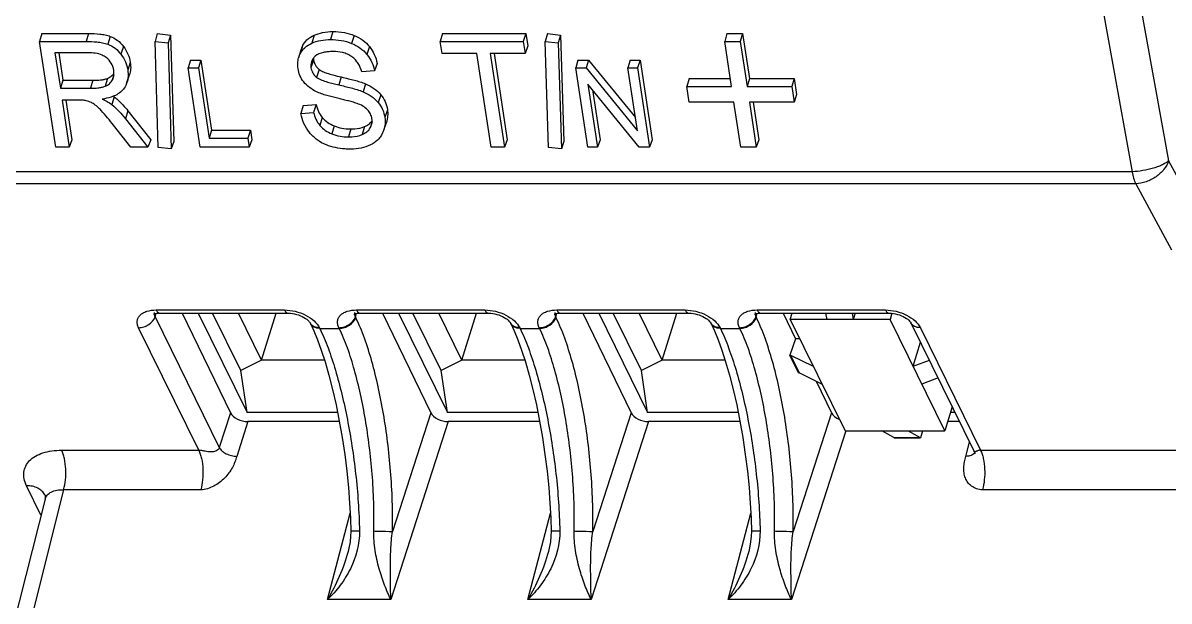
# Model space of a CAD drawing. Header units: millimetres. Extents: x 179 to 1020, y 292 to 886.
# Drawn here: x 798.08 to 824.85, y 554.68 to 568.19 of the extents above; entities that cross this region are included whole.
import ezdxf

# ---------------------------------------------------------------- set-up
doc = ezdxf.new("R2010")
doc.units = ezdxf.units.MM
doc.layers.add('TJ952-02-4P-T2SOLIDLINE', color=7, linetype='Continuous')
doc.layers.add('VF-51-P002SOLIDLINE', color=7, linetype='Continuous')

msp = doc.modelspace()

# ---------------------------------------------------------------- linework, layer by layer
at = {"layer": 'TJ952-02-4P-T2SOLIDLINE', "linetype": 'Continuous'}
for p, q in [((802.171, 561.411), (803.313, 559.084)), ((803.166, 560.066), (802.505, 561.411)), ((803.651, 560.311), (803.111, 561.411)), ((803.651, 560.311), (803.991, 561.411)), ((806.85, 561.411), (807.992, 559.084)), ((807.845, 560.066), (807.184, 561.411)), ((808.33, 560.311), (807.79, 561.411)), ((808.33, 560.311), (808.67, 561.411)), ((811.529, 561.411), (812.671, 559.084)), ((812.524, 560.066), (811.863, 561.411)), ((813.009, 560.311), (812.469, 561.411)), ((813.009, 560.311), (813.349, 561.411)), ((803.651, 560.311), (803.166, 560.066)), ((805.122, 560.311), (803.651, 560.311)), ((808.33, 560.311), (807.845, 560.066)), ((809.801, 560.311), (808.33, 560.311)), ((813.009, 560.311), (812.524, 560.066)), ((814.48, 560.311), (813.009, 560.311)), ((803.313, 559.084), (803.166, 560.066)), ((807.992, 559.084), (807.845, 560.066)), ((812.671, 559.084), (812.524, 560.066)), ((805.429, 559.084), (803.313, 559.084)), ((810.108, 559.084), (807.992, 559.084)), ((814.787, 559.084), (812.671, 559.084)), ((819.852, 559.084), (819.745, 559.084))]:
    msp.add_line(p, q, dxfattribs=at)
at = {"layer": 'VF-51-P002SOLIDLINE', "linetype": 'Continuous'}
for p, q in [((824.15, 568.76), (824.839, 564.971)), ((823.302, 568.503), (823.991, 564.714)), ((798.52, 567.945), (798.468, 567.759)), ((798.52, 567.945), (799.609, 567.945)), ((799.609, 567.945), (799.554, 567.759)), ((800.119, 567.877), (800.062, 567.692)), ((801.216, 567.945), (801.164, 567.759)), ((801.216, 567.945), (801.527, 567.907)), ((801.527, 567.907), (801.467, 567.722)), ((801.527, 567.907), (801.603, 565.423)), ((804.88, 567.902), (804.826, 567.717)), ((805.317, 567.988), (805.262, 567.802)), ((805.812, 567.898), (805.755, 567.712)), ((807.878, 567.945), (807.826, 567.759)), ((807.878, 567.945), (809.825, 567.945)), ((809.825, 567.945), (809.766, 567.759)), ((809.825, 567.945), (809.869, 567.652)), ((810.329, 567.945), (810.276, 567.759)), ((810.329, 567.945), (810.639, 567.907)), ((810.639, 567.907), (810.579, 567.722)), ((810.639, 567.907), (810.715, 565.423)), ((814.522, 567.945), (814.47, 567.759)), ((814.522, 567.945), (814.89, 567.945)), ((814.89, 567.945), (814.831, 567.759)), ((814.89, 567.945), (815.051, 566.889)), ((798.844, 565.284), (798.468, 567.759)), ((798.468, 567.759), (799.554, 567.759)), ((800.427, 567.641), (800.368, 567.457)), ((801.24, 565.283), (801.164, 567.759)), ((801.164, 567.759), (801.467, 567.722)), ((801.467, 567.722), (801.543, 565.246)), ((804.609, 567.654), (804.557, 567.47)), ((806.173, 567.636), (806.114, 567.452)), ((807.869, 567.475), (807.826, 567.759)), ((807.826, 567.759), (809.766, 567.759)), ((809.766, 567.759), (809.809, 567.475)), ((809.869, 567.652), (809.809, 567.475)), ((810.352, 565.283), (810.276, 567.759)), ((810.276, 567.759), (810.579, 567.722)), ((810.579, 567.722), (810.655, 565.246)), ((814.631, 566.704), (814.47, 567.759)), ((814.47, 567.759), (814.831, 567.759)), ((814.831, 567.759), (814.992, 566.704)), ((798.826, 567.494), (798.952, 566.663)), ((799.607, 567.494), (798.826, 567.494)), ((798.914, 567.494), (799.012, 566.849)), ((801.991, 567.324), (801.94, 567.138)), ((801.991, 567.324), (802.235, 567.324)), ((802.235, 567.324), (802.176, 567.138)), ((802.235, 567.324), (802.485, 565.681)), ((804.571, 567.556), (804.519, 567.372)), ((804.867, 567.325), (804.807, 567.144)), ((808.679, 567.475), (807.869, 567.475)), ((809.012, 565.284), (808.679, 567.475)), ((808.996, 567.475), (809.329, 565.284)), ((809.809, 567.475), (808.996, 567.475)), ((809.084, 567.475), (809.39, 565.461)), ((811.042, 567.324), (810.991, 567.138)), ((811.042, 567.324), (811.293, 567.324)), ((811.293, 567.324), (811.235, 567.138)), ((811.293, 567.324), (812.384, 565.982)), ((812.26, 567.324), (812.208, 567.138)), ((812.26, 567.324), (812.494, 567.324)), ((812.494, 567.324), (812.435, 567.138)), ((812.494, 567.324), (812.777, 565.461)), ((800.586, 567.267), (800.527, 567.086)), ((802.222, 565.284), (801.94, 567.138)), ((801.94, 567.138), (802.176, 567.138)), ((802.176, 567.138), (802.426, 565.495)), ((804.996, 567.104), (804.938, 566.919)), ((806.293, 567.068), (805.992, 567.045)), ((806.353, 567.245), (806.293, 567.068)), ((811.273, 565.284), (810.991, 567.138)), ((810.991, 567.138), (811.235, 567.138)), ((811.235, 567.138), (812.432, 565.667)), ((812.432, 565.667), (812.208, 567.138)), ((812.208, 567.138), (812.435, 567.138)), ((812.435, 567.138), (812.716, 565.284)), ((799.012, 566.849), (798.952, 566.663)), ((799.012, 566.849), (799.71, 566.849)), ((799.71, 566.849), (799.655, 566.663)), ((800.052, 566.894), (799.997, 566.709)), ((800.201, 566.978), (800.167, 566.86)), ((800.508, 566.796), (800.567, 566.975)), ((805.512, 566.927), (805.456, 566.741)), ((813.638, 566.889), (813.587, 566.704)), ((813.638, 566.889), (814.602, 566.889)), ((815.051, 566.889), (814.992, 566.704)), ((815.051, 566.889), (816.095, 566.889)), ((816.095, 566.889), (816.035, 566.704)), ((816.095, 566.889), (816.151, 566.517)), ((798.952, 566.663), (799.655, 566.663)), ((806.08, 566.768), (806.023, 566.582)), ((806.435, 566.514), (806.377, 566.33)), ((812.472, 565.284), (811.275, 566.756)), ((811.275, 566.756), (811.499, 565.284)), ((811.382, 566.624), (811.559, 565.461)), ((813.642, 566.34), (813.587, 566.704)), ((813.587, 566.704), (814.631, 566.704)), ((814.992, 566.704), (816.035, 566.704)), ((816.035, 566.704), (816.091, 566.34)), ((816.151, 566.517), (816.091, 566.34)), ((798.994, 566.387), (799.162, 565.284)), ((799.375, 566.387), (798.994, 566.387)), ((799.082, 566.387), (799.222, 565.461)), ((800.212, 566.467), (800.154, 566.282)), ((804.622, 566.259), (804.57, 566.074)), ((804.622, 566.259), (804.924, 566.286)), ((804.924, 566.286), (804.866, 566.1)), ((814.686, 566.34), (813.642, 566.34)), ((814.846, 565.284), (814.686, 566.34)), ((815.047, 566.34), (815.207, 565.284)), ((816.091, 566.34), (815.047, 566.34)), ((815.134, 566.34), (815.268, 565.461)), ((800.532, 566.137), (800.473, 565.953)), ((800.532, 566.137), (801.062, 565.461)), ((804.57, 566.074), (804.866, 566.1)), ((805.071, 565.979), (805.013, 565.795)), ((806.592, 566.162), (806.532, 565.981)), ((800.598, 565.284), (800.196, 565.799)), ((800.473, 565.953), (800.998, 565.284)), ((805.349, 565.786), (805.292, 565.6)), ((805.737, 565.713), (805.681, 565.528)), ((806.056, 565.77), (806.002, 565.584)), ((806.233, 565.883), (806.192, 565.738)), ((806.508, 565.688), (806.568, 565.867)), ((799.222, 565.461), (799.162, 565.284)), ((801.062, 565.461), (800.998, 565.284)), ((802.485, 565.681), (802.426, 565.495)), ((802.426, 565.495), (803.333, 565.495)), ((802.485, 565.681), (803.392, 565.681)), ((803.392, 565.681), (803.333, 565.495)), ((803.333, 565.495), (803.365, 565.284)), ((803.426, 565.461), (803.365, 565.284)), ((803.392, 565.681), (803.426, 565.461)), ((809.39, 565.461), (809.329, 565.284)), ((811.559, 565.461), (811.499, 565.284)), ((812.777, 565.461), (812.716, 565.284)), ((815.268, 565.461), (815.207, 565.284)), ((799.162, 565.284), (798.844, 565.284)), ((800.998, 565.284), (800.598, 565.284)), ((801.543, 565.246), (801.24, 565.283)), ((801.603, 565.423), (801.543, 565.246)), ((803.365, 565.284), (802.222, 565.284)), ((809.329, 565.284), (809.012, 565.284)), ((810.655, 565.246), (810.352, 565.283)), ((810.715, 565.423), (810.655, 565.246)), ((811.499, 565.284), (811.273, 565.284)), ((812.716, 565.284), (812.472, 565.284)), ((815.207, 565.284), (814.846, 565.284)), ((824.839, 564.971), (825.685, 563.41)), ((823.991, 564.714), (792.259, 564.714)), ((824.071, 564.434), (792.551, 564.434)), ((824.071, 564.434), (824.91, 562.888)), ((801.19, 561.483), (804.186, 561.483)), ((805.869, 561.483), (808.865, 561.483)), ((810.548, 561.483), (813.544, 561.483)), ((815.227, 561.483), (818.223, 561.483)), ((801.165, 561.323), (801.194, 561.405)), ((801.165, 561.323), (802.664, 558.269)), ((801.271, 561.411), (804.267, 561.411)), ((801.797, 561.411), (802.927, 559.082)), ((804.785, 561.183), (804.793, 561.168)), ((805.844, 561.323), (805.873, 561.405)), ((805.852, 561.308), (805.844, 561.323)), ((805.95, 561.411), (808.946, 561.411)), ((806.476, 561.411), (807.606, 559.082)), ((809.464, 561.183), (809.472, 561.168)), ((810.523, 561.323), (810.552, 561.405)), ((810.531, 561.308), (810.523, 561.323)), ((810.629, 561.411), (813.625, 561.411)), ((811.155, 561.411), (812.285, 559.082)), ((814.143, 561.183), (814.151, 561.168)), ((815.202, 561.323), (815.231, 561.405)), ((815.21, 561.308), (815.202, 561.323)), ((815.308, 561.411), (818.304, 561.411)), ((815.834, 561.411), (816.125, 560.811)), ((816.002, 561.263), (816.048, 561.411)), ((816.002, 561.263), (817.281, 558.656)), ((818.334, 561.263), (816.002, 561.263)), ((816.861, 561.263), (816.834, 561.411)), ((817.448, 561.411), (817.475, 561.263)), ((817.521, 561.411), (817.475, 561.263)), ((818.378, 561.406), (818.334, 561.263)), ((819.613, 558.656), (818.334, 561.263)), ((818.822, 561.183), (820.299, 558.173)), ((802.185, 558.206), (800.78, 561.069)), ((805.004, 561.069), (805.011, 561.053)), ((805.011, 561.053), (805.466, 561.053)), ((805.466, 561.053), (805.459, 561.069)), ((809.683, 561.069), (809.69, 561.053)), ((809.69, 561.053), (810.145, 561.053)), ((810.145, 561.053), (810.138, 561.069)), ((814.362, 561.069), (814.369, 561.053)), ((814.369, 561.053), (814.824, 561.053)), ((814.824, 561.053), (814.817, 561.069)), ((819.041, 561.069), (820.446, 558.206)), ((816.125, 560.811), (815.994, 560.428)), ((816.223, 560.811), (816.125, 560.811)), ((818.871, 560.167), (819.045, 560.729)), ((816.198, 560.013), (815.994, 560.428)), ((816.006, 560.428), (815.994, 560.428)), ((816.006, 560.428), (816.21, 560.013)), ((816.006, 560.428), (816.54, 560.167)), ((818.871, 560.167), (819.251, 560.309)), ((816.198, 560.013), (816.21, 560.013)), ((816.743, 559.752), (816.21, 560.013)), ((816.606, 559.819), (816.964, 559.082)), ((819.454, 559.895), (819.075, 559.752)), ((802.927, 559.082), (802.664, 558.269)), ((807.606, 559.082), (806.71, 556.309)), ((812.285, 559.082), (811.389, 556.309)), ((816.964, 559.082), (816.068, 556.309)), ((819.786, 559.218), (819.613, 558.656)), ((803.335, 558.874), (803.073, 558.062)), ((805.471, 558.874), (803.335, 558.874)), ((808.014, 558.874), (806.671, 554.715)), ((810.15, 558.874), (808.014, 558.874)), ((812.693, 558.874), (811.35, 554.715)), ((814.829, 558.874), (812.693, 558.874)), ((819.955, 558.874), (819.68, 558.874)), ((817.302, 558.656), (816.029, 554.715)), ((817.281, 558.656), (819.613, 558.656)), ((818.424, 558.503), (818.14, 558.656)), ((818.424, 558.503), (819.038, 558.503)), ((818.424, 558.503), (818.428, 558.495)), ((818.428, 558.495), (819.042, 558.495)), ((818.754, 558.656), (819.038, 558.503)), ((819.042, 558.495), (819.038, 558.503)), ((819.089, 558.656), (819.042, 558.495)), ((820.106, 558.062), (820.192, 558.391)), ((798.983, 558.206), (802.185, 558.206)), ((820.446, 558.206), (827.208, 558.206)), ((799.029, 557.283), (797.18, 549.962)), ((798.5, 556.688), (798.161, 557.377)), ((802.231, 557.283), (799.029, 557.283)), ((827.254, 557.283), (820.492, 557.283)), ((798.594, 557.063), (796.741, 549.725)), ((805.19, 554.715), (805.721, 556.736)), ((809.869, 554.715), (810.4, 556.736)), ((814.548, 554.715), (815.079, 556.736)), ((806.671, 554.715), (805.19, 554.715)), ((811.35, 554.715), (809.869, 554.715)), ((816.029, 554.715), (814.548, 554.715))]:
    msp.add_line(p, q, dxfattribs=at)
for points in [[(801.131, 561.386), (801.13, 561.385), (801.13, 561.386), (801.136, 561.389), (801.148, 561.394), (801.165, 561.399), (801.188, 561.404), (801.215, 561.408), (801.249, 561.411), (801.271, 561.411)], [(804.267, 561.411), (804.287, 561.411), (804.329, 561.408), (804.374, 561.402), (804.421, 561.393), (804.469, 561.381), (804.516, 561.366), (804.561, 561.348), (804.604, 561.329), (804.643, 561.308), (804.678, 561.286), (804.708, 561.265), (804.733, 561.244), (804.753, 561.225), (804.768, 561.209), (804.778, 561.196), (804.784, 561.186), (804.785, 561.183)], [(804.793, 561.168), (804.871, 560.998), (804.958, 560.787), (805.046, 560.545), (805.135, 560.27), (805.224, 559.963), (805.311, 559.626), (805.393, 559.264), (805.468, 558.887), (805.536, 558.5), (805.594, 558.108), (805.643, 557.718), (805.681, 557.336), (805.709, 556.966), (805.727, 556.616), (805.735, 556.31)], [(805.81, 561.386), (805.809, 561.385), (805.809, 561.386), (805.815, 561.389), (805.827, 561.394), (805.844, 561.399), (805.867, 561.404), (805.894, 561.408), (805.928, 561.411), (805.95, 561.411)], [(808.946, 561.411), (808.966, 561.411), (809.008, 561.408), (809.053, 561.402), (809.1, 561.393), (809.148, 561.381), (809.195, 561.366), (809.24, 561.348), (809.283, 561.329), (809.322, 561.308), (809.357, 561.286), (809.387, 561.265), (809.412, 561.244), (809.432, 561.225), (809.447, 561.209), (809.457, 561.196), (809.462, 561.186), (809.464, 561.183)], [(809.472, 561.168), (809.55, 560.998), (809.637, 560.787), (809.725, 560.545), (809.814, 560.27), (809.903, 559.963), (809.99, 559.626), (810.072, 559.264), (810.147, 558.887), (810.215, 558.5), (810.273, 558.108), (810.321, 557.718), (810.36, 557.336), (810.388, 556.966), (810.406, 556.616), (810.414, 556.31)], [(810.489, 561.386), (810.488, 561.385), (810.488, 561.386), (810.494, 561.389), (810.506, 561.394), (810.523, 561.399), (810.546, 561.404), (810.573, 561.408), (810.607, 561.411), (810.629, 561.411)], [(813.625, 561.411), (813.645, 561.411), (813.687, 561.408), (813.732, 561.402), (813.779, 561.393), (813.827, 561.381), (813.874, 561.366), (813.919, 561.348), (813.962, 561.329), (814.001, 561.308), (814.036, 561.286), (814.066, 561.265), (814.091, 561.244), (814.111, 561.225), (814.126, 561.209), (814.136, 561.196), (814.141, 561.186), (814.143, 561.183)], [(814.151, 561.168), (814.229, 560.998), (814.316, 560.787), (814.404, 560.545), (814.493, 560.27), (814.582, 559.963), (814.669, 559.626), (814.751, 559.264), (814.826, 558.887), (814.894, 558.5), (814.952, 558.108), (815, 557.718), (815.039, 557.336), (815.067, 556.966), (815.085, 556.616), (815.093, 556.31)], [(815.168, 561.386), (815.167, 561.385), (815.167, 561.386), (815.173, 561.389), (815.185, 561.394), (815.202, 561.399), (815.225, 561.404), (815.252, 561.408), (815.286, 561.411), (815.308, 561.411)], [(818.304, 561.411), (818.324, 561.411), (818.366, 561.408), (818.411, 561.402), (818.458, 561.393), (818.506, 561.381), (818.553, 561.366), (818.598, 561.348), (818.641, 561.329), (818.68, 561.308), (818.715, 561.286), (818.745, 561.265), (818.77, 561.244), (818.79, 561.225), (818.805, 561.209), (818.815, 561.196), (818.82, 561.186), (818.822, 561.183)], [(820.299, 558.173), (820.303, 558.166), (820.309, 558.149), (820.313, 558.136), (820.315, 558.127), (820.315, 558.124)], [(798.596, 557.154), (798.597, 557.153), (798.598, 557.146), (798.6, 557.131), (798.601, 557.11), (798.599, 557.084), (798.594, 557.063)], [(805.735, 556.31), (805.733, 556.201), (805.719, 556.064), (805.693, 555.919), (805.674, 555.842)], [(810.414, 556.31), (810.412, 556.201), (810.398, 556.064), (810.372, 555.919), (810.353, 555.842)], [(815.093, 556.31), (815.091, 556.201), (815.077, 556.064), (815.051, 555.919), (815.032, 555.842)]]:
    msp.add_lwpolyline(points, dxfattribs=at)
for centre, radius, start, end in [((805.126, 567.396), 0.578, 153.526, 163.9743), ((799.846, 567.018), 0.359, 333.8375, 343.9995), ((799.885, 566.064), 0.518, 50.955, 53.292), ((805.896, 565.892), 0.646, 334.0501, 341.5564), ((804.942, 561.261), 0.175, 206.1698, 216.496), ((809.621, 561.261), 0.175, 206.1698, 216.496), ((814.3, 561.261), 0.175, 206.1698, 216.496), ((820.209, 558.212), 0.121, 321.4626, 327.258), ((798.287, 556.996), 0.347, 26.7823, 28.3891)]:
    msp.add_arc(centre, radius, start, end, dxfattribs=at)
for centre, end_param in [((803.234, 559.082), -1.074849), ((807.913, 559.082), -1.074849), ((812.592, 559.082), -1.074849), ((817.271, 559.082), -1.776492)]:
    msp.add_ellipse(centre, major_axis=(0.318, -0.099), ratio=0.576755, start_param=-2.64496, end_param=end_param, dxfattribs=at)
for points, knots in [([(799.609, 567.945), (799.698, 567.945), (799.829, 567.94), (799.999, 567.913), (800.079, 567.892), (800.119, 567.877)], [0, 0, 0, 0, 0.519009, 0.757469, 1, 1, 1, 1]), ([(800.119, 567.877), (800.177, 567.856), (800.294, 567.792), (800.385, 567.696), (800.427, 567.641)], [0, 0, 0, 0, 0.476619, 1, 1, 1, 1]), ([(804.609, 567.654), (804.635, 567.706), (804.711, 567.808), (804.82, 567.875), (804.88, 567.902)], [0, 0, 0, 0, 0.468551, 1, 1, 1, 1]), ([(804.88, 567.902), (804.943, 567.931), (805.087, 567.975), (805.237, 567.988), (805.317, 567.988)], [0, 0, 0, 0, 0.459348, 1, 1, 1, 1]), ([(805.317, 567.988), (805.408, 567.988), (805.577, 567.973), (805.74, 567.927), (805.812, 567.898)], [0, 0, 0, 0, 0.539328, 1, 1, 1, 1]), ([(805.812, 567.898), (805.885, 567.868), (806.019, 567.797), (806.129, 567.692), (806.173, 567.636)], [0, 0, 0, 0, 0.526975, 1, 1, 1, 1]), ([(799.554, 567.759), (799.638, 567.759), (799.766, 567.754), (799.936, 567.729), (800.021, 567.707), (800.062, 567.692)], [0, 0, 0, 0, 0.493923, 0.744869, 1, 1, 1, 1]), ([(800.062, 567.692), (800.122, 567.67), (800.238, 567.605), (800.328, 567.509), (800.368, 567.457)], [0, 0, 0, 0, 0.496393, 1, 1, 1, 1]), ([(800.427, 567.641), (800.468, 567.586), (800.538, 567.467), (800.576, 567.334), (800.586, 567.267)], [0, 0, 0, 0, 0.505494, 1, 1, 1, 1]), ([(804.557, 567.47), (804.57, 567.497), (804.603, 567.551), (804.688, 567.642), (804.769, 567.691), (804.826, 567.717)], [0, 0, 0, 0, 0.250721, 0.499799, 1, 1, 1, 1]), ([(804.826, 567.717), (804.893, 567.747), (805.037, 567.79), (805.187, 567.802), (805.262, 567.802)], [0, 0, 0, 0, 0.492865, 1, 1, 1, 1]), ([(805.262, 567.802), (805.345, 567.802), (805.513, 567.789), (805.676, 567.744), (805.755, 567.712)], [0, 0, 0, 0, 0.493088, 1, 1, 1, 1]), ([(805.755, 567.712), (805.824, 567.685), (805.957, 567.615), (806.067, 567.511), (806.114, 567.452)], [0, 0, 0, 0, 0.496768, 1, 1, 1, 1]), ([(806.173, 567.636), (806.217, 567.581), (806.295, 567.457), (806.339, 567.318), (806.353, 567.245)], [0, 0, 0, 0, 0.490122, 1, 1, 1, 1]), ([(800.025, 567.379), (799.996, 567.402), (799.914, 567.449), (799.77, 567.487), (799.661, 567.494), (799.607, 567.494)], [0, 0, 0, 0, 0.25837, 0.634424, 1, 1, 1, 1]), ([(800.199, 567.086), (800.191, 567.142), (800.152, 567.255), (800.071, 567.342), (800.025, 567.379)], [0, 0, 0, 0, 0.492101, 1, 1, 1, 1]), ([(800.368, 567.457), (800.409, 567.402), (800.479, 567.284), (800.517, 567.152), (800.527, 567.086)], [0, 0, 0, 0, 0.507289, 1, 1, 1, 1]), ([(804.505, 567.122), (804.498, 567.164), (804.493, 567.249), (804.507, 567.332), (804.519, 567.372)], [0, 0, 0, 0, 0.507984, 1, 1, 1, 1]), ([(804.519, 567.372), (804.521, 567.381), (804.531, 567.414), (804.545, 567.446), (804.557, 567.47)], [0, 0, 0, 0, 0.251953, 1, 1, 1, 1]), ([(804.902, 567.41), (804.884, 567.393), (804.849, 567.354), (804.825, 567.307), (804.817, 567.283)], [0, 0, 0, 0, 0.497059, 1, 1, 1, 1]), ([(804.863, 567.367), (804.863, 567.363), (804.864, 567.349), (804.865, 567.335), (804.867, 567.325)], [0, 0, 0, 0, 0.24288, 1, 1, 1, 1]), ([(804.867, 567.325), (804.873, 567.282), (804.902, 567.197), (804.962, 567.131), (804.996, 567.104)], [0, 0, 0, 0, 0.498489, 1, 1, 1, 1]), ([(805.318, 567.521), (805.281, 567.521), (805.206, 567.518), (805.062, 567.498), (804.955, 567.458), (804.902, 567.41)], [0, 0, 0, 0, 0.258188, 0.512395, 1, 1, 1, 1]), ([(805.766, 567.399), (805.733, 567.423), (805.662, 567.463), (805.512, 567.511), (805.395, 567.521), (805.318, 567.521)], [0, 0, 0, 0, 0.258124, 0.510694, 1, 1, 1, 1]), ([(805.992, 567.045), (805.974, 567.113), (805.934, 567.214), (805.849, 567.329), (805.795, 567.378), (805.766, 567.399)], [0, 0, 0, 0, 0.493568, 0.7464, 1, 1, 1, 1]), ([(806.114, 567.452), (806.159, 567.396), (806.235, 567.274), (806.279, 567.137), (806.293, 567.068)], [0, 0, 0, 0, 0.50646, 1, 1, 1, 1]), ([(800.19, 566.919), (800.198, 566.945), (800.207, 567.001), (800.203, 567.058), (800.199, 567.086)], [0, 0, 0, 0, 0.491975, 1, 1, 1, 1]), ([(800.527, 567.086), (800.534, 567.037), (800.54, 566.939), (800.523, 566.841), (800.508, 566.796)], [0, 0, 0, 0, 0.508831, 1, 1, 1, 1]), ([(800.586, 567.267), (800.594, 567.215), (800.6, 567.116), (800.582, 567.018), (800.567, 566.975)], [0, 0, 0, 0, 0.535665, 1, 1, 1, 1]), ([(804.636, 566.814), (804.601, 566.859), (804.543, 566.957), (804.513, 567.067), (804.505, 567.122)], [0, 0, 0, 0, 0.507378, 1, 1, 1, 1]), ([(804.817, 567.283), (804.81, 567.261), (804.801, 567.214), (804.804, 567.167), (804.807, 567.144)], [0, 0, 0, 0, 0.491242, 1, 1, 1, 1]), ([(804.807, 567.144), (804.814, 567.101), (804.842, 567.015), (804.903, 566.947), (804.938, 566.919)], [0, 0, 0, 0, 0.492047, 1, 1, 1, 1]), ([(804.996, 567.104), (805.007, 567.095), (805.034, 567.078), (805.094, 567.047), (805.191, 567.011), (805.336, 566.968), (805.448, 566.941), (805.512, 566.927)], [0, 0, 0, 0, 0.081551, 0.171197, 0.37161, 0.641494, 1, 1, 1, 1]), ([(799.71, 566.849), (799.771, 566.849), (799.86, 566.852), (799.974, 566.87), (800.026, 566.885), (800.052, 566.894)], [0, 0, 0, 0, 0.527657, 0.765691, 1, 1, 1, 1]), ([(799.997, 566.709), (800.034, 566.723), (800.102, 566.762), (800.15, 566.825), (800.167, 566.86)], [0, 0, 0, 0, 0.501751, 1, 1, 1, 1]), ([(800.052, 566.894), (800.083, 566.907), (800.142, 566.939), (800.187, 566.988), (800.204, 567.015)], [0, 0, 0, 0, 0.519623, 1, 1, 1, 1]), ([(800.508, 566.796), (800.503, 566.782), (800.483, 566.728), (800.452, 566.677), (800.426, 566.643)], [0, 0, 0, 0, 0.253065, 1, 1, 1, 1]), ([(804.932, 566.584), (804.876, 566.612), (804.767, 566.676), (804.675, 566.764), (804.636, 566.814)], [0, 0, 0, 0, 0.498019, 1, 1, 1, 1]), ([(804.938, 566.919), (804.956, 566.905), (804.997, 566.881), (805.082, 566.844), (805.191, 566.808), (805.323, 566.772), (805.412, 566.751), (805.456, 566.741)], [0, 0, 0, 0, 0.128026, 0.254573, 0.504855, 0.75306, 1, 1, 1, 1]), ([(805.512, 566.927), (805.569, 566.914), (805.672, 566.89), (805.819, 566.853), (805.952, 566.815), (806.038, 566.786), (806.08, 566.768)], [0, 0, 0, 0, 0.295456, 0.537616, 0.767747, 1, 1, 1, 1]), ([(799.655, 566.663), (799.713, 566.663), (799.801, 566.666), (799.915, 566.684), (799.971, 566.699), (799.997, 566.709)], [0, 0, 0, 0, 0.505815, 0.754918, 1, 1, 1, 1]), ([(800.426, 566.643), (800.398, 566.608), (800.33, 566.544), (800.248, 566.501), (800.206, 566.483)], [0, 0, 0, 0, 0.497172, 1, 1, 1, 1]), ([(805.429, 566.429), (805.345, 566.449), (805.219, 566.48), (805.053, 566.533), (804.972, 566.565), (804.932, 566.584)], [0, 0, 0, 0, 0.496793, 0.747171, 1, 1, 1, 1]), ([(805.456, 566.741), (805.504, 566.73), (805.599, 566.709), (805.742, 566.673), (805.884, 566.633), (805.978, 566.602), (806.023, 566.582)], [0, 0, 0, 0, 0.248401, 0.497481, 0.747657, 1, 1, 1, 1]), ([(806.023, 566.582), (806.09, 566.553), (806.219, 566.485), (806.33, 566.387), (806.377, 566.33)], [0, 0, 0, 0, 0.497205, 1, 1, 1, 1]), ([(806.08, 566.768), (806.148, 566.738), (806.278, 566.669), (806.39, 566.57), (806.435, 566.514)], [0, 0, 0, 0, 0.507541, 1, 1, 1, 1]), ([(806.435, 566.514), (806.476, 566.465), (806.545, 566.354), (806.582, 566.228), (806.592, 566.162)], [0, 0, 0, 0, 0.491831, 1, 1, 1, 1]), ([(799.558, 566.373), (799.543, 566.377), (799.513, 566.381), (799.451, 566.386), (799.405, 566.387), (799.375, 566.387)], [0, 0, 0, 0, 0.253265, 0.503638, 1, 1, 1, 1]), ([(799.717, 566.308), (799.704, 566.315), (799.654, 566.343), (799.6, 566.364), (799.558, 566.373)], [0, 0, 0, 0, 0.25362, 1, 1, 1, 1]), ([(799.908, 566.141), (799.88, 566.172), (799.82, 566.232), (799.753, 566.286), (799.717, 566.308)], [0, 0, 0, 0, 0.501195, 1, 1, 1, 1]), ([(800.206, 566.483), (800.184, 566.474), (800.093, 566.441), (799.998, 566.422), (799.926, 566.412)], [0, 0, 0, 0, 0.247077, 1, 1, 1, 1]), ([(799.926, 566.412), (799.966, 566.394), (800.045, 566.356), (800.12, 566.31), (800.154, 566.282)], [0, 0, 0, 0, 0.497659, 1, 1, 1, 1]), ([(800.212, 566.467), (800.237, 566.446), (800.353, 566.346), (800.457, 566.231), (800.532, 566.137)], [0, 0, 0, 0, 0.215721, 1, 1, 1, 1]), ([(804.924, 566.286), (804.939, 566.23), (804.975, 566.122), (805.035, 566.023), (805.071, 565.979)], [0, 0, 0, 0, 0.5057, 1, 1, 1, 1]), ([(805.885, 566.308), (805.867, 566.315), (805.829, 566.327), (805.753, 566.349), (805.658, 566.374), (805.544, 566.402), (805.468, 566.42), (805.429, 566.429)], [0, 0, 0, 0, 0.126063, 0.251509, 0.501544, 0.75096, 1, 1, 1, 1]), ([(806.13, 566.16), (806.097, 566.195), (806.018, 566.253), (805.93, 566.292), (805.885, 566.308)], [0, 0, 0, 0, 0.503724, 1, 1, 1, 1]), ([(806.377, 566.33), (806.418, 566.28), (806.487, 566.169), (806.522, 566.044), (806.532, 565.981)], [0, 0, 0, 0, 0.507534, 1, 1, 1, 1]), ([(800.196, 565.799), (800.15, 565.858), (800.057, 565.974), (799.959, 566.086), (799.908, 566.141)], [0, 0, 0, 0, 0.499697, 1, 1, 1, 1]), ([(804.77, 565.633), (804.719, 565.697), (804.632, 565.837), (804.584, 565.995), (804.57, 566.074)], [0, 0, 0, 0, 0.506993, 1, 1, 1, 1]), ([(804.866, 566.1), (804.88, 566.046), (804.917, 565.938), (804.976, 565.839), (805.013, 565.795)], [0, 0, 0, 0, 0.494714, 1, 1, 1, 1]), ([(805.071, 565.979), (805.107, 565.936), (805.194, 565.86), (805.296, 565.808), (805.349, 565.786)], [0, 0, 0, 0, 0.494663, 1, 1, 1, 1]), ([(806.23, 565.954), (806.224, 565.991), (806.202, 566.067), (806.157, 566.131), (806.13, 566.16)], [0, 0, 0, 0, 0.492156, 1, 1, 1, 1]), ([(806.532, 565.981), (806.539, 565.931), (806.544, 565.832), (806.523, 565.734), (806.508, 565.688)], [0, 0, 0, 0, 0.508613, 1, 1, 1, 1]), ([(806.592, 566.162), (806.599, 566.114), (806.604, 566.013), (806.584, 565.915), (806.568, 565.867)], [0, 0, 0, 0, 0.496227, 1, 1, 1, 1]), ([(805.013, 565.795), (805.049, 565.751), (805.137, 565.674), (805.239, 565.622), (805.292, 565.6)], [0, 0, 0, 0, 0.503081, 1, 1, 1, 1]), ([(805.349, 565.786), (805.405, 565.762), (805.533, 565.725), (805.666, 565.713), (805.737, 565.713)], [0, 0, 0, 0, 0.462886, 1, 1, 1, 1]), ([(805.737, 565.713), (805.768, 565.713), (805.877, 565.717), (805.985, 565.74), (806.056, 565.77)], [0, 0, 0, 0, 0.29129, 1, 1, 1, 1]), ([(806.002, 565.584), (806.04, 565.6), (806.114, 565.639), (806.171, 565.702), (806.192, 565.738)], [0, 0, 0, 0, 0.502809, 1, 1, 1, 1]), ([(806.056, 565.77), (806.092, 565.785), (806.16, 565.82), (806.214, 565.875), (806.235, 565.906)], [0, 0, 0, 0, 0.512857, 1, 1, 1, 1]), ([(806.192, 565.738), (806.195, 565.743), (806.207, 565.766), (806.217, 565.791), (806.222, 565.809)], [0, 0, 0, 0, 0.248136, 1, 1, 1, 1]), ([(806.222, 565.809), (806.229, 565.832), (806.237, 565.881), (806.234, 565.93), (806.23, 565.954)], [0, 0, 0, 0, 0.491997, 1, 1, 1, 1]), ([(805.167, 565.339), (805.09, 565.37), (804.943, 565.45), (804.822, 565.568), (804.77, 565.633)], [0, 0, 0, 0, 0.496767, 1, 1, 1, 1]), ([(805.292, 565.6), (805.354, 565.575), (805.483, 565.538), (805.616, 565.528), (805.681, 565.528)], [0, 0, 0, 0, 0.507114, 1, 1, 1, 1]), ([(805.681, 565.528), (805.709, 565.528), (805.818, 565.531), (805.927, 565.553), (806.002, 565.584)], [0, 0, 0, 0, 0.255576, 1, 1, 1, 1]), ([(806.476, 565.609), (806.462, 565.58), (806.427, 565.523), (806.34, 565.423), (806.255, 565.367), (806.196, 565.338)], [0, 0, 0, 0, 0.251091, 0.500384, 1, 1, 1, 1]), ([(805.74, 565.241), (805.692, 565.241), (805.498, 565.248), (805.303, 565.285), (805.167, 565.339)], [0, 0, 0, 0, 0.245717, 1, 1, 1, 1]), ([(806.196, 565.338), (806.127, 565.305), (805.976, 565.255), (805.819, 565.241), (805.74, 565.241)], [0, 0, 0, 0, 0.492531, 1, 1, 1, 1]), ([(824.839, 564.971), (824.821, 564.953), (824.775, 564.919), (824.695, 564.874), (824.597, 564.832), (824.445, 564.781), (824.242, 564.734), (824.074, 564.716), (823.991, 564.714)], [0, 0, 0, 0, 0.084849, 0.187939, 0.306972, 0.438486, 0.721572, 1, 1, 1, 1]), ([(824.839, 564.971), (824.817, 564.898), (824.736, 564.755), (824.552, 564.586), (824.323, 564.469), (824.154, 564.436), (824.071, 564.434)], [0, 0, 0, 0, 0.230672, 0.485657, 0.748624, 1, 1, 1, 1]), ([(823.991, 564.714), (823.999, 564.662), (824.018, 564.566), (824.051, 564.474), (824.071, 564.434)], [0, 0, 0, 0, 0.538201, 1, 1, 1, 1]), ([(800.78, 561.069), (800.767, 561.095), (800.748, 561.146), (800.744, 561.227), (800.767, 561.302), (800.815, 561.367), (800.885, 561.418), (801.009, 561.471), (801.116, 561.483), (801.19, 561.483)], [0, 0, 0, 0, 0.119104, 0.227468, 0.331679, 0.439717, 0.558281, 0.691139, 1, 1, 1, 1]), ([(801.19, 561.483), (801.195, 561.473), (801.206, 561.453), (801.226, 561.43), (801.248, 561.415), (801.263, 561.411), (801.271, 561.411)], [0, 0, 0, 0, 0.315956, 0.582081, 0.804557, 1, 1, 1, 1]), ([(804.186, 561.483), (804.192, 561.473), (804.203, 561.453), (804.222, 561.43), (804.244, 561.415), (804.26, 561.411), (804.267, 561.411)], [0, 0, 0, 0, 0.315956, 0.582081, 0.804557, 1, 1, 1, 1]), ([(804.186, 561.483), (804.271, 561.483), (804.441, 561.46), (804.679, 561.373), (804.876, 561.245), (804.974, 561.129), (805.004, 561.069)], [0, 0, 0, 0, 0.264705, 0.536653, 0.788546, 1, 1, 1, 1]), ([(805.459, 561.069), (805.446, 561.095), (805.427, 561.146), (805.423, 561.227), (805.446, 561.302), (805.494, 561.367), (805.564, 561.418), (805.688, 561.471), (805.795, 561.483), (805.869, 561.483)], [0, 0, 0, 0, 0.119104, 0.227468, 0.331679, 0.439717, 0.558281, 0.691139, 1, 1, 1, 1]), ([(805.869, 561.483), (805.874, 561.473), (805.885, 561.453), (805.905, 561.43), (805.927, 561.415), (805.942, 561.411), (805.95, 561.411)], [0, 0, 0, 0, 0.315956, 0.582081, 0.804557, 1, 1, 1, 1]), ([(808.865, 561.483), (808.871, 561.473), (808.882, 561.453), (808.901, 561.43), (808.923, 561.415), (808.939, 561.411), (808.946, 561.411)], [0, 0, 0, 0, 0.315956, 0.582081, 0.804557, 1, 1, 1, 1]), ([(808.865, 561.483), (808.95, 561.483), (809.12, 561.46), (809.358, 561.373), (809.555, 561.245), (809.653, 561.129), (809.683, 561.069)], [0, 0, 0, 0, 0.264705, 0.536653, 0.788546, 1, 1, 1, 1]), ([(810.138, 561.069), (810.125, 561.095), (810.106, 561.146), (810.102, 561.227), (810.125, 561.302), (810.173, 561.367), (810.243, 561.418), (810.367, 561.471), (810.474, 561.483), (810.548, 561.483)], [0, 0, 0, 0, 0.119104, 0.227468, 0.331679, 0.439717, 0.558281, 0.691139, 1, 1, 1, 1]), ([(810.548, 561.483), (810.553, 561.473), (810.564, 561.453), (810.584, 561.43), (810.606, 561.415), (810.621, 561.411), (810.629, 561.411)], [0, 0, 0, 0, 0.315956, 0.582081, 0.804557, 1, 1, 1, 1]), ([(813.544, 561.483), (813.55, 561.473), (813.561, 561.453), (813.58, 561.43), (813.602, 561.415), (813.618, 561.411), (813.625, 561.411)], [0, 0, 0, 0, 0.315956, 0.582081, 0.804557, 1, 1, 1, 1]), ([(813.544, 561.483), (813.629, 561.483), (813.799, 561.46), (814.037, 561.373), (814.234, 561.245), (814.332, 561.129), (814.362, 561.069)], [0, 0, 0, 0, 0.264705, 0.536653, 0.788546, 1, 1, 1, 1]), ([(814.817, 561.069), (814.804, 561.095), (814.785, 561.146), (814.781, 561.227), (814.804, 561.302), (814.852, 561.367), (814.922, 561.418), (815.046, 561.471), (815.153, 561.483), (815.227, 561.483)], [0, 0, 0, 0, 0.119104, 0.227468, 0.331679, 0.439717, 0.558281, 0.691139, 1, 1, 1, 1]), ([(815.227, 561.483), (815.232, 561.473), (815.243, 561.453), (815.263, 561.43), (815.285, 561.415), (815.3, 561.411), (815.308, 561.411)], [0, 0, 0, 0, 0.315956, 0.582081, 0.804557, 1, 1, 1, 1]), ([(818.223, 561.483), (818.229, 561.473), (818.24, 561.453), (818.259, 561.43), (818.281, 561.415), (818.297, 561.411), (818.304, 561.411)], [0, 0, 0, 0, 0.315956, 0.582081, 0.804557, 1, 1, 1, 1]), ([(818.223, 561.483), (818.308, 561.483), (818.478, 561.46), (818.716, 561.373), (818.913, 561.245), (819.011, 561.129), (819.041, 561.069)], [0, 0, 0, 0, 0.264705, 0.536653, 0.788546, 1, 1, 1, 1]), ([(800.78, 561.069), (800.821, 561.069), (800.905, 561.083), (801.051, 561.152), (801.14, 561.25), (801.165, 561.323)], [0, 0, 0, 0, 0.254092, 0.518144, 1, 1, 1, 1]), ([(801.165, 561.323), (801.162, 561.329), (801.152, 561.351), (801.147, 561.376), (801.148, 561.394)], [0, 0, 0, 0, 0.268936, 1, 1, 1, 1]), ([(805.011, 561.053), (804.987, 561.053), (804.941, 561.058), (804.877, 561.08), (804.825, 561.117), (804.801, 561.15), (804.793, 561.168)], [0, 0, 0, 0, 0.277948, 0.534954, 0.773145, 1, 1, 1, 1]), ([(805.004, 561.069), (804.963, 561.069), (804.903, 561.079), (804.837, 561.117), (804.812, 561.142), (804.801, 561.156)], [0, 0, 0, 0, 0.531039, 0.771937, 1, 1, 1, 1]), ([(805.459, 561.069), (805.5, 561.069), (805.584, 561.083), (805.73, 561.152), (805.819, 561.25), (805.844, 561.323)], [0, 0, 0, 0, 0.254092, 0.518144, 1, 1, 1, 1]), ([(805.466, 561.053), (805.507, 561.053), (805.592, 561.068), (805.738, 561.137), (805.827, 561.234), (805.852, 561.308)], [0, 0, 0, 0, 0.254092, 0.518144, 1, 1, 1, 1]), ([(805.844, 561.323), (805.841, 561.329), (805.831, 561.351), (805.826, 561.376), (805.827, 561.394)], [0, 0, 0, 0, 0.268936, 1, 1, 1, 1]), ([(806.71, 556.309), (806.716, 556.545), (806.712, 557.016), (806.672, 557.714), (806.603, 558.394), (806.506, 559.051), (806.384, 559.679), (806.238, 560.269), (806.067, 560.812), (805.929, 561.151), (805.852, 561.308)], [0, 0, 0, 0, 0.139004, 0.276157, 0.410287, 0.540514, 0.665952, 0.785503, 0.897625, 1, 1, 1, 1]), ([(809.69, 561.053), (809.666, 561.053), (809.62, 561.058), (809.556, 561.08), (809.504, 561.117), (809.48, 561.15), (809.472, 561.168)], [0, 0, 0, 0, 0.277948, 0.534954, 0.773145, 1, 1, 1, 1]), ([(809.683, 561.069), (809.642, 561.069), (809.582, 561.079), (809.516, 561.117), (809.491, 561.142), (809.48, 561.156)], [0, 0, 0, 0, 0.531039, 0.771937, 1, 1, 1, 1]), ([(810.138, 561.069), (810.179, 561.069), (810.263, 561.083), (810.409, 561.152), (810.498, 561.25), (810.523, 561.323)], [0, 0, 0, 0, 0.254092, 0.518144, 1, 1, 1, 1]), ([(810.145, 561.053), (810.186, 561.053), (810.271, 561.068), (810.417, 561.137), (810.506, 561.234), (810.531, 561.308)], [0, 0, 0, 0, 0.254092, 0.518144, 1, 1, 1, 1]), ([(810.523, 561.323), (810.52, 561.329), (810.51, 561.351), (810.505, 561.376), (810.506, 561.394)], [0, 0, 0, 0, 0.268936, 1, 1, 1, 1]), ([(811.389, 556.309), (811.395, 556.545), (811.391, 557.016), (811.351, 557.714), (811.282, 558.394), (811.185, 559.051), (811.063, 559.679), (810.917, 560.269), (810.746, 560.812), (810.608, 561.151), (810.531, 561.308)], [0, 0, 0, 0, 0.139004, 0.276157, 0.410287, 0.540514, 0.665952, 0.785503, 0.897625, 1, 1, 1, 1]), ([(814.369, 561.053), (814.345, 561.053), (814.299, 561.058), (814.235, 561.08), (814.183, 561.117), (814.159, 561.15), (814.151, 561.168)], [0, 0, 0, 0, 0.277948, 0.534954, 0.773145, 1, 1, 1, 1]), ([(814.362, 561.069), (814.321, 561.069), (814.261, 561.079), (814.195, 561.117), (814.17, 561.142), (814.159, 561.156)], [0, 0, 0, 0, 0.531039, 0.771937, 1, 1, 1, 1]), ([(814.817, 561.069), (814.858, 561.069), (814.942, 561.083), (815.088, 561.152), (815.177, 561.25), (815.202, 561.323)], [0, 0, 0, 0, 0.254092, 0.518144, 1, 1, 1, 1]), ([(814.824, 561.053), (814.865, 561.053), (814.95, 561.068), (815.096, 561.137), (815.185, 561.234), (815.21, 561.308)], [0, 0, 0, 0, 0.254092, 0.518144, 1, 1, 1, 1]), ([(815.202, 561.323), (815.199, 561.329), (815.189, 561.351), (815.184, 561.376), (815.185, 561.394)], [0, 0, 0, 0, 0.268936, 1, 1, 1, 1]), ([(816.068, 556.309), (816.074, 556.545), (816.07, 557.016), (816.03, 557.714), (815.961, 558.394), (815.864, 559.051), (815.742, 559.679), (815.596, 560.269), (815.425, 560.812), (815.287, 561.151), (815.21, 561.308)], [0, 0, 0, 0, 0.139004, 0.276157, 0.410287, 0.540514, 0.665952, 0.785503, 0.897625, 1, 1, 1, 1]), ([(819.041, 561.069), (819.017, 561.069), (818.97, 561.074), (818.906, 561.096), (818.855, 561.132), (818.831, 561.166), (818.822, 561.183)], [0, 0, 0, 0, 0.277949, 0.534954, 0.773145, 1, 1, 1, 1]), ([(805.011, 561.053), (805.084, 560.905), (805.217, 560.583), (805.385, 560.069), (805.534, 559.509), (805.662, 558.915), (805.77, 558.293), (805.855, 557.649), (805.915, 556.989), (805.935, 556.543), (805.939, 556.319)], [0, 0, 0, 0, 0.102315, 0.214619, 0.334383, 0.459986, 0.59029, 0.724384, 0.861361, 1, 1, 1, 1]), ([(806.275, 556.319), (806.281, 556.543), (806.278, 556.988), (806.241, 557.649), (806.175, 558.293), (806.084, 558.915), (805.969, 559.509), (805.831, 560.069), (805.67, 560.584), (805.539, 560.905), (805.466, 561.053)], [0, 0, 0, 0, 0.138963, 0.276049, 0.410112, 0.540296, 0.665735, 0.785341, 0.897561, 1, 1, 1, 1]), ([(809.69, 561.053), (809.763, 560.905), (809.896, 560.583), (810.064, 560.069), (810.213, 559.509), (810.341, 558.915), (810.449, 558.293), (810.534, 557.649), (810.594, 556.989), (810.614, 556.543), (810.618, 556.319)], [0, 0, 0, 0, 0.102315, 0.214619, 0.334383, 0.459986, 0.59029, 0.724384, 0.861361, 1, 1, 1, 1]), ([(810.954, 556.319), (810.96, 556.543), (810.957, 556.988), (810.92, 557.649), (810.854, 558.293), (810.763, 558.915), (810.648, 559.509), (810.51, 560.069), (810.349, 560.584), (810.218, 560.905), (810.145, 561.053)], [0, 0, 0, 0, 0.138963, 0.276049, 0.410112, 0.540296, 0.665735, 0.785341, 0.897561, 1, 1, 1, 1]), ([(814.369, 561.053), (814.442, 560.905), (814.575, 560.583), (814.743, 560.069), (814.892, 559.509), (815.02, 558.915), (815.128, 558.293), (815.213, 557.649), (815.273, 556.989), (815.293, 556.543), (815.297, 556.319)], [0, 0, 0, 0, 0.102315, 0.214619, 0.334383, 0.459986, 0.59029, 0.724384, 0.861361, 1, 1, 1, 1]), ([(815.633, 556.319), (815.639, 556.543), (815.636, 556.988), (815.599, 557.649), (815.533, 558.293), (815.442, 558.915), (815.327, 559.509), (815.189, 560.069), (815.028, 560.584), (814.897, 560.905), (814.824, 561.053)], [0, 0, 0, 0, 0.138963, 0.276049, 0.410112, 0.540296, 0.665735, 0.785341, 0.897561, 1, 1, 1, 1]), ([(802.664, 558.269), (802.658, 558.25), (802.637, 558.215), (802.585, 558.183), (802.527, 558.168), (802.441, 558.162), (802.351, 558.176), (802.259, 558.197), (802.21, 558.206), (802.185, 558.206)], [0, 0, 0, 0, 0.114476, 0.223857, 0.337531, 0.457438, 0.715921, 0.856039, 1, 1, 1, 1]), ([(802.664, 558.269), (802.679, 558.239), (802.729, 558.183), (802.828, 558.12), (802.946, 558.076), (803.031, 558.063), (803.073, 558.062)], [0, 0, 0, 0, 0.209675, 0.462056, 0.735096, 1, 1, 1, 1]), ([(798.161, 557.377), (798.136, 557.429), (798.099, 557.532), (798.09, 557.693), (798.135, 557.843), (798.231, 557.973), (798.372, 558.076), (798.549, 558.151), (798.757, 558.196), (798.905, 558.206), (798.983, 558.206)], [0, 0, 0, 0, 0.118986, 0.227242, 0.331351, 0.439292, 0.557754, 0.690498, 0.838371, 1, 1, 1, 1]), ([(799.029, 557.283), (799.051, 557.358), (799.079, 557.52), (799.085, 557.765), (799.061, 557.968), (799.022, 558.113), (798.997, 558.177), (798.983, 558.206)], [0, 0, 0, 0, 0.249268, 0.520995, 0.781484, 0.89762, 1, 1, 1, 1]), ([(802.185, 558.206), (802.199, 558.177), (802.224, 558.113), (802.263, 557.968), (802.287, 557.765), (802.281, 557.52), (802.253, 557.358), (802.231, 557.283)], [0, 0, 0, 0, 0.10238, 0.218516, 0.479005, 0.750732, 1, 1, 1, 1]), ([(803.073, 558.062), (803.059, 558.018), (803.03, 557.929), (802.952, 557.752), (802.831, 557.587), (802.674, 557.45), (802.495, 557.335), (802.336, 557.283), (802.231, 557.283)], [0, 0, 0, 0, 0.113081, 0.229425, 0.476577, 0.607339, 0.740748, 1, 1, 1, 1]), ([(820.492, 557.283), (820.444, 557.283), (820.353, 557.297), (820.234, 557.36), (820.146, 557.45), (820.087, 557.558), (820.056, 557.677), (820.052, 557.804), (820.071, 557.933), (820.095, 558.018), (820.106, 558.062)], [0, 0, 0, 0, 0.138799, 0.265292, 0.384635, 0.501607, 0.619888, 0.742042, 0.869149, 1, 1, 1, 1]), ([(820.304, 558.136), (820.284, 558.111), (820.237, 558.084), (820.168, 558.066), (820.127, 558.062), (820.106, 558.062)], [0, 0, 0, 0, 0.439694, 0.706085, 1, 1, 1, 1]), ([(820.446, 558.206), (820.432, 558.206), (820.409, 558.203), (820.379, 558.192), (820.357, 558.182), (820.34, 558.173), (820.326, 558.167), (820.315, 558.164), (820.305, 558.166), (820.3, 558.171), (820.299, 558.173)], [0, 0, 0, 0, 0.257686, 0.447651, 0.596651, 0.716944, 0.812748, 0.886459, 0.943578, 1, 1, 1, 1]), ([(820.446, 558.206), (820.46, 558.177), (820.485, 558.113), (820.524, 557.968), (820.548, 557.765), (820.542, 557.52), (820.514, 557.358), (820.492, 557.283)], [0, 0, 0, 0, 0.10238, 0.218516, 0.479005, 0.750732, 1, 1, 1, 1]), ([(798.592, 557.161), (798.574, 557.195), (798.525, 557.258), (798.423, 557.327), (798.298, 557.369), (798.208, 557.377), (798.161, 557.377)], [0, 0, 0, 0, 0.226837, 0.465477, 0.722608, 1, 1, 1, 1]), ([(798.594, 557.063), (798.599, 557.081), (798.612, 557.114), (798.655, 557.177), (798.742, 557.239), (798.876, 557.279), (798.976, 557.285), (799.029, 557.283)], [0, 0, 0, 0, 0.101671, 0.205507, 0.431604, 0.696043, 1, 1, 1, 1]), ([(805.939, 556.319), (805.944, 556.017), (805.819, 555.557), (805.501, 555.044), (805.299, 554.818), (805.19, 554.715)], [0, 0, 0, 0, 0.50113, 0.75219, 1, 1, 1, 1]), ([(805.939, 556.319), (805.924, 556.319), (805.897, 556.318), (805.857, 556.317), (805.822, 556.316), (805.793, 556.315), (805.772, 556.314), (805.758, 556.313), (805.75, 556.312), (805.744, 556.312), (805.739, 556.311), (805.737, 556.311), (805.735, 556.311), (805.735, 556.31)], [0, 0, 0, 0, 0.212934, 0.407702, 0.580151, 0.726589, 0.843896, 0.890819, 0.929577, 0.959969, 0.981845, 0.995128, 1, 1, 1, 1]), ([(806.671, 554.715), (806.619, 554.825), (806.517, 555.062), (806.389, 555.445), (806.295, 555.869), (806.272, 556.167), (806.275, 556.319)], [0, 0, 0, 0, 0.218767, 0.463826, 0.727028, 1, 1, 1, 1]), ([(806.275, 556.319), (806.317, 556.318), (806.462, 556.315), (806.607, 556.311), (806.71, 556.309)], [0, 0, 0, 0, 0.289909, 1, 1, 1, 1]), ([(806.671, 554.715), (806.669, 554.837), (806.664, 555.088), (806.658, 555.477), (806.667, 555.887), (806.69, 556.167), (806.71, 556.309)], [0, 0, 0, 0, 0.228501, 0.472919, 0.730721, 1, 1, 1, 1]), ([(810.618, 556.319), (810.623, 556.017), (810.498, 555.557), (810.18, 555.044), (809.978, 554.818), (809.869, 554.715)], [0, 0, 0, 0, 0.50113, 0.75219, 1, 1, 1, 1]), ([(810.618, 556.319), (810.603, 556.319), (810.576, 556.318), (810.536, 556.317), (810.501, 556.316), (810.472, 556.315), (810.451, 556.314), (810.437, 556.313), (810.429, 556.312), (810.423, 556.312), (810.418, 556.311), (810.416, 556.311), (810.414, 556.311), (810.414, 556.31)], [0, 0, 0, 0, 0.212934, 0.407702, 0.580151, 0.726589, 0.843896, 0.890819, 0.929577, 0.959969, 0.981845, 0.995128, 1, 1, 1, 1]), ([(811.35, 554.715), (811.298, 554.825), (811.196, 555.062), (811.068, 555.445), (810.974, 555.869), (810.951, 556.167), (810.954, 556.319)], [0, 0, 0, 0, 0.218767, 0.463826, 0.727028, 1, 1, 1, 1]), ([(810.954, 556.319), (810.996, 556.318), (811.141, 556.315), (811.286, 556.311), (811.389, 556.309)], [0, 0, 0, 0, 0.289909, 1, 1, 1, 1]), ([(811.35, 554.715), (811.348, 554.837), (811.343, 555.088), (811.337, 555.477), (811.346, 555.887), (811.369, 556.167), (811.389, 556.309)], [0, 0, 0, 0, 0.228501, 0.472919, 0.730721, 1, 1, 1, 1]), ([(815.297, 556.319), (815.302, 556.017), (815.177, 555.557), (814.859, 555.044), (814.657, 554.818), (814.548, 554.715)], [0, 0, 0, 0, 0.50113, 0.75219, 1, 1, 1, 1]), ([(815.297, 556.319), (815.282, 556.319), (815.255, 556.318), (815.215, 556.317), (815.18, 556.316), (815.151, 556.315), (815.13, 556.314), (815.116, 556.313), (815.108, 556.312), (815.102, 556.312), (815.097, 556.311), (815.095, 556.311), (815.093, 556.311), (815.093, 556.31)], [0, 0, 0, 0, 0.212934, 0.407702, 0.580151, 0.726589, 0.843896, 0.890819, 0.929577, 0.959969, 0.981845, 0.995128, 1, 1, 1, 1]), ([(816.029, 554.715), (815.977, 554.825), (815.875, 555.062), (815.747, 555.445), (815.653, 555.869), (815.63, 556.167), (815.633, 556.319)], [0, 0, 0, 0, 0.218767, 0.463826, 0.727028, 1, 1, 1, 1]), ([(815.633, 556.319), (815.675, 556.318), (815.82, 556.315), (815.965, 556.311), (816.068, 556.309)], [0, 0, 0, 0, 0.289909, 1, 1, 1, 1]), ([(816.029, 554.715), (816.027, 554.837), (816.022, 555.088), (816.016, 555.477), (816.025, 555.887), (816.048, 556.167), (816.068, 556.309)], [0, 0, 0, 0, 0.228501, 0.472919, 0.730721, 1, 1, 1, 1]), ([(805.674, 555.842), (805.622, 555.641), (805.483, 555.253), (805.294, 554.889), (805.19, 554.715)], [0, 0, 0, 0, 0.507077, 1, 1, 1, 1]), ([(810.353, 555.842), (810.301, 555.641), (810.162, 555.253), (809.973, 554.889), (809.869, 554.715)], [0, 0, 0, 0, 0.507077, 1, 1, 1, 1]), ([(815.032, 555.842), (814.979, 555.641), (814.841, 555.253), (814.652, 554.889), (814.548, 554.715)], [0, 0, 0, 0, 0.507077, 1, 1, 1, 1])]:
    msp.add_open_spline(points, degree=3, knots=knots, dxfattribs=at)
for points in [[(800.154, 566.282), (800.272, 566.186), (800.378, 566.072), (800.473, 565.953)], [(801.148, 561.394), (801.149, 561.404), (801.151, 561.414), (801.154, 561.424)], [(805.827, 561.394), (805.828, 561.404), (805.83, 561.414), (805.833, 561.424)], [(810.506, 561.394), (810.507, 561.404), (810.509, 561.414), (810.512, 561.424)], [(815.185, 561.394), (815.186, 561.404), (815.188, 561.414), (815.191, 561.424)]]:
    msp.add_open_spline(points, degree=3, dxfattribs=at)

doc.saveas('drawing.dxf')
